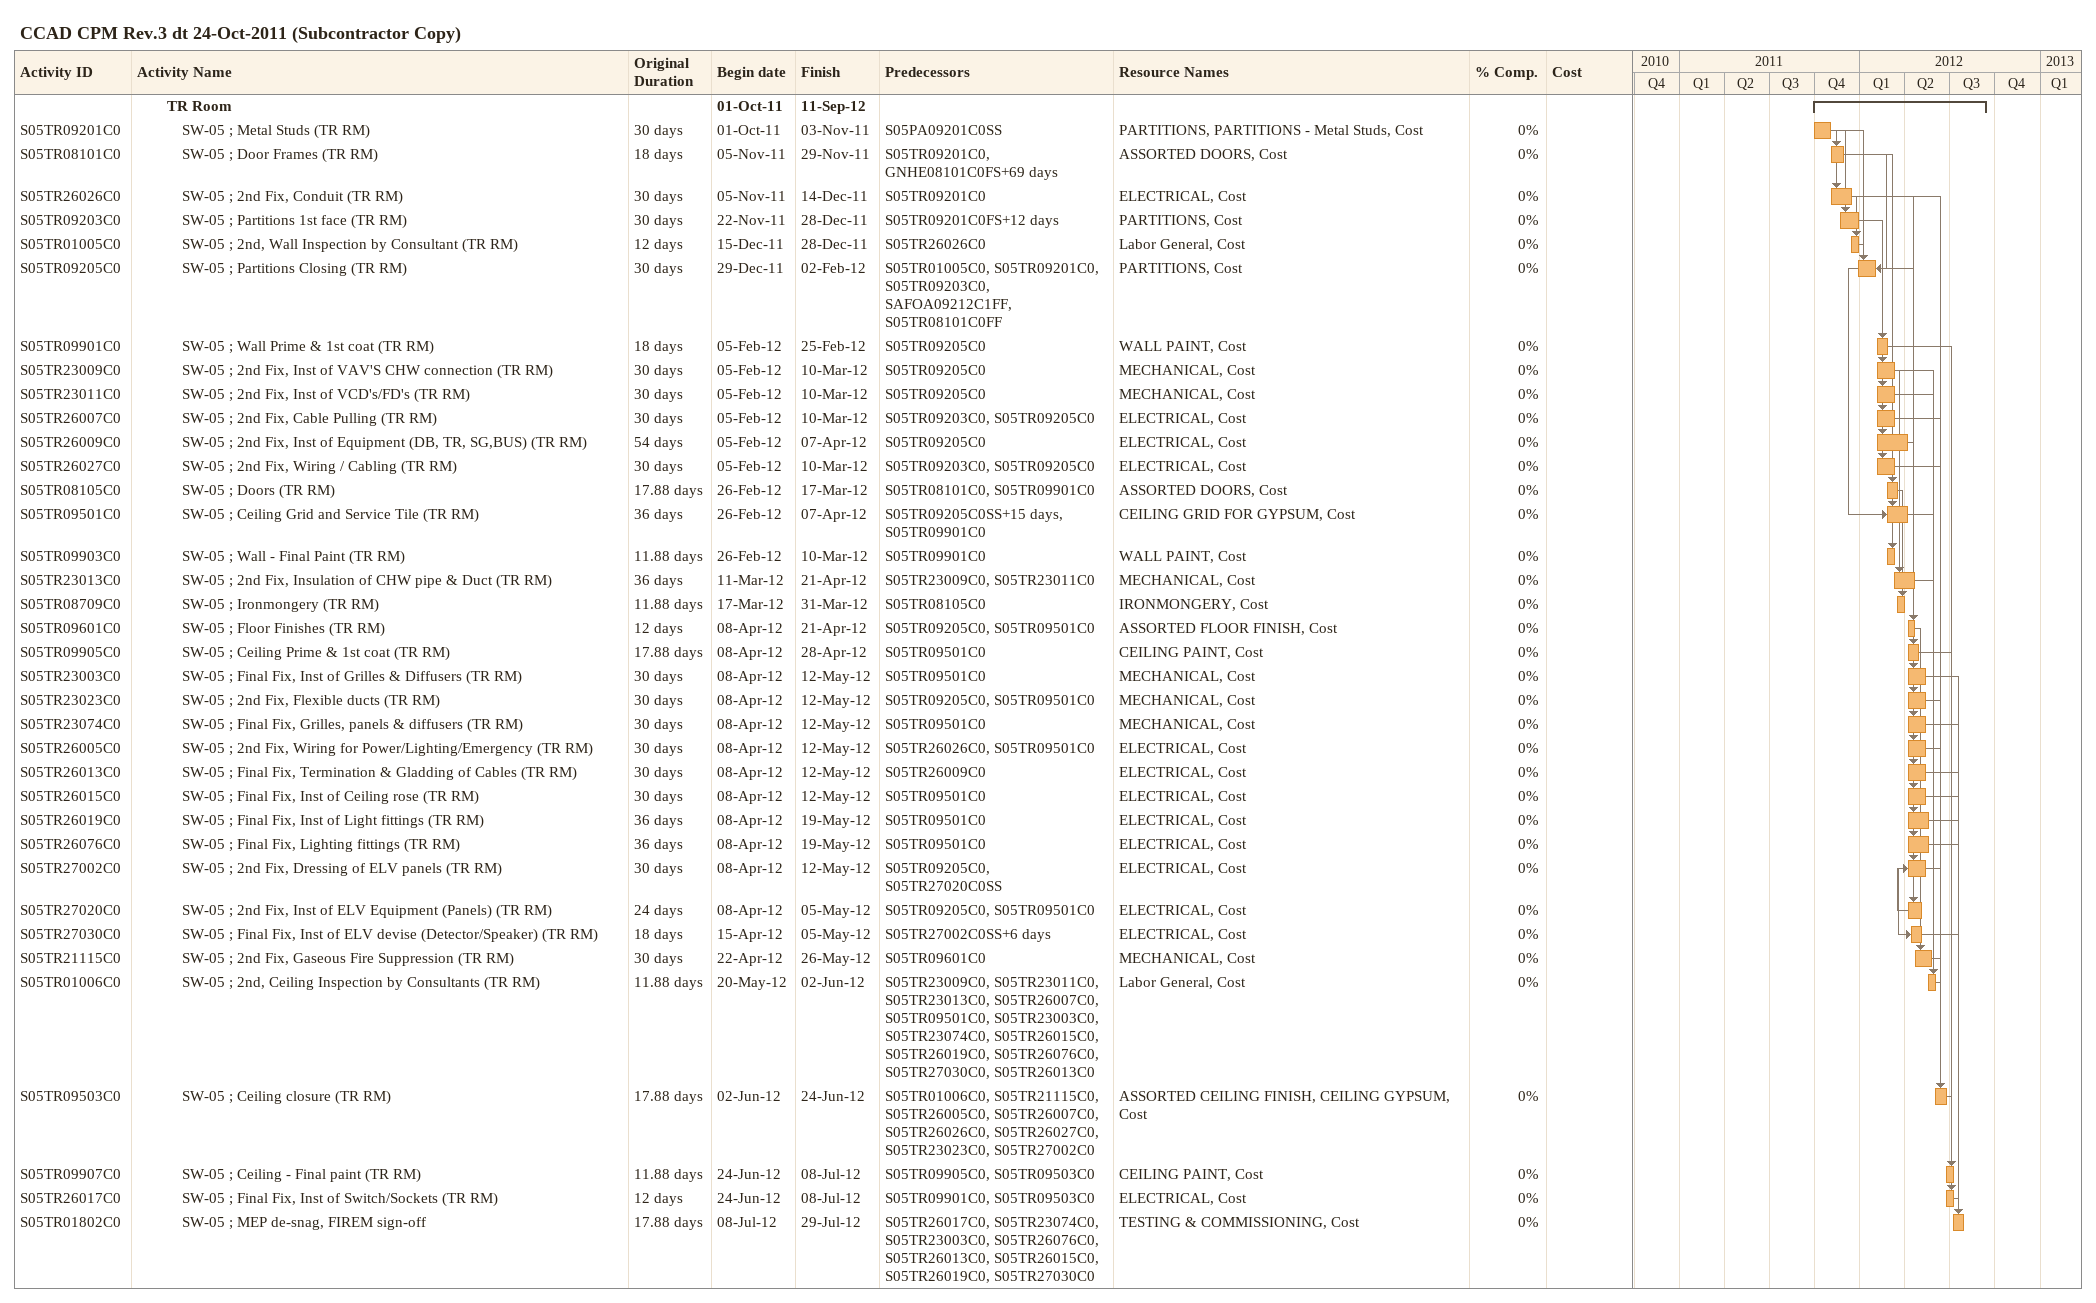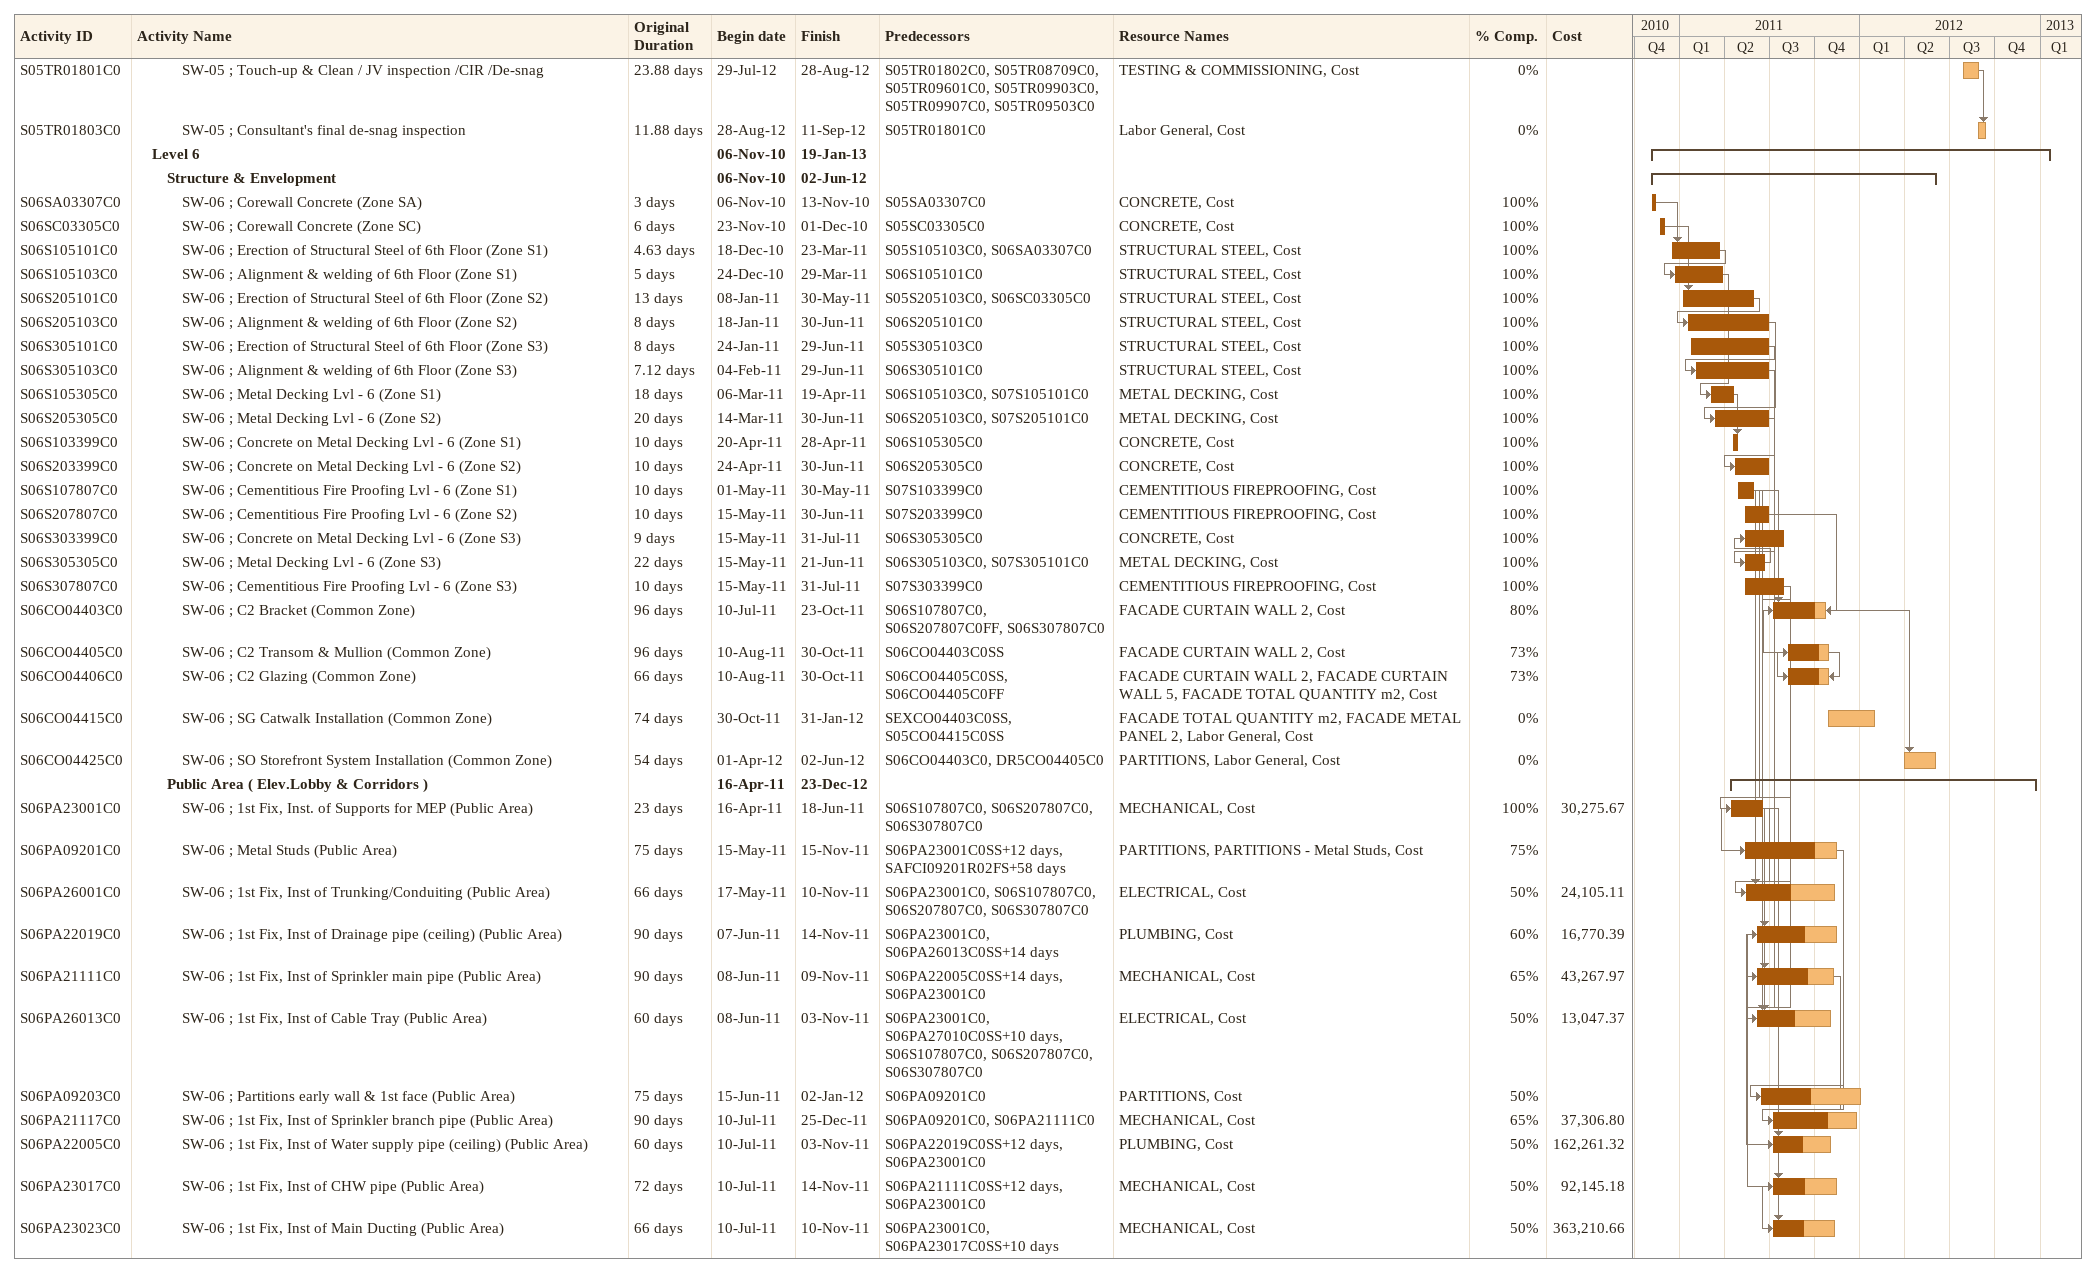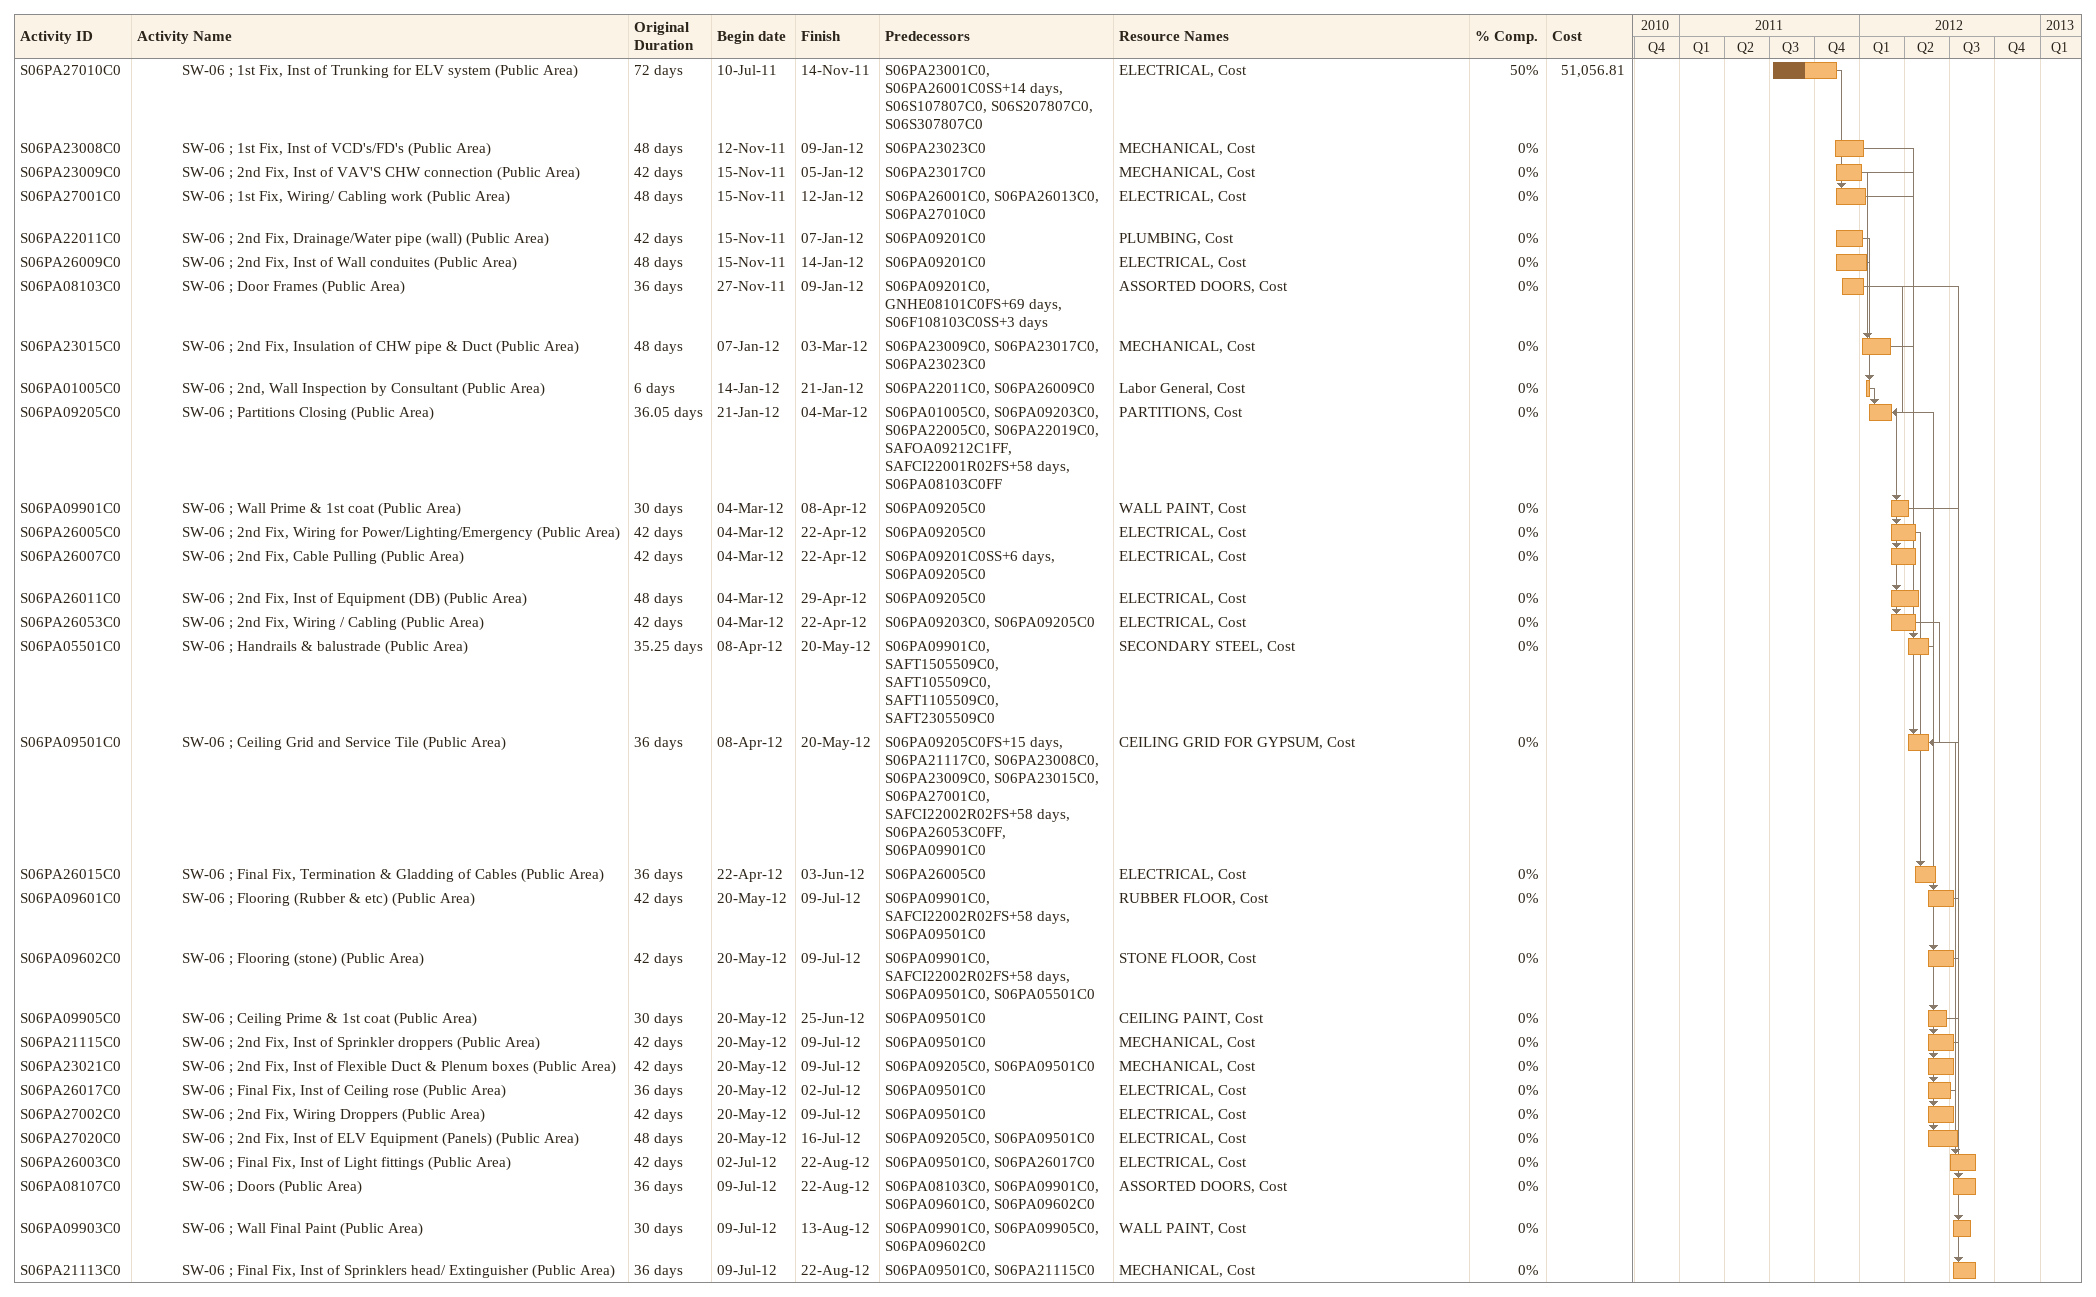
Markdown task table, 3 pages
CCAD CPM Rev.3 dt 24-Oct-2011 (Subcontractor Copy)

| ID | Level | Task | Original duration | Start | Finish | Predecessors | Resources | % complete | Cost |
|---|---|---|---|---|---|---|---|---|---|
|  | 3 | **TR Room** |  | 2011-10-01 | 2012-09-11 |  |  |  |  |
| S05TR09201C0 | 4 | SW-05 ; Metal Studs (TR RM) | 30d | 2011-10-01 | 2011-11-03 | S05PA09201C0SS | PARTITIONS, PARTITIONS - Metal Studs, Cost | 0 |  |
| S05TR08101C0 | 4 | SW-05 ; Door Frames (TR RM) | 18d | 2011-11-05 | 2011-11-29 | S05TR09201C0, GNHE08101C0FS+69d | ASSORTED DOORS, Cost | 0 |  |
| S05TR26026C0 | 4 | SW-05 ; 2nd Fix, Conduit (TR RM) | 30d | 2011-11-05 | 2011-12-14 | S05TR09201C0 | ELECTRICAL, Cost | 0 |  |
| S05TR09203C0 | 4 | SW-05 ; Partitions 1st face (TR RM) | 30d | 2011-11-22 | 2011-12-28 | S05TR09201C0FS+12d | PARTITIONS, Cost | 0 |  |
| S05TR01005C0 | 4 | SW-05 ; 2nd, Wall Inspection by Consultant (TR RM) | 12d | 2011-12-15 | 2011-12-28 | S05TR26026C0 | Labor General, Cost | 0 |  |
| S05TR09205C0 | 4 | SW-05 ; Partitions Closing (TR RM) | 30d | 2011-12-29 | 2012-02-02 | S05TR01005C0, S05TR09201C0, S05TR09203C0, SAFOA09212C1FF, S05TR08101C0FF | PARTITIONS, Cost | 0 |  |
| S05TR09901C0 | 4 | SW-05 ; Wall Prime & 1st coat (TR RM) | 18d | 2012-02-05 | 2012-02-25 | S05TR09205C0 | WALL PAINT, Cost | 0 |  |
| S05TR23009C0 | 4 | SW-05 ; 2nd Fix, Inst of VAV'S CHW connection (TR RM) | 30d | 2012-02-05 | 2012-03-10 | S05TR09205C0 | MECHANICAL, Cost | 0 |  |
| S05TR23011C0 | 4 | SW-05 ; 2nd Fix, Inst of VCD's/FD's (TR RM) | 30d | 2012-02-05 | 2012-03-10 | S05TR09205C0 | MECHANICAL, Cost | 0 |  |
| S05TR26007C0 | 4 | SW-05 ; 2nd Fix, Cable Pulling (TR RM) | 30d | 2012-02-05 | 2012-03-10 | S05TR09203C0, S05TR09205C0 | ELECTRICAL, Cost | 0 |  |
| S05TR26009C0 | 4 | SW-05 ; 2nd Fix, Inst of Equipment (DB, TR, SG,BUS) (TR RM) | 54d | 2012-02-05 | 2012-04-07 | S05TR09205C0 | ELECTRICAL, Cost | 0 |  |
| S05TR26027C0 | 4 | SW-05 ; 2nd Fix, Wiring / Cabling (TR RM) | 30d | 2012-02-05 | 2012-03-10 | S05TR09203C0, S05TR09205C0 | ELECTRICAL, Cost | 0 |  |
| S05TR08105C0 | 4 | SW-05 ; Doors (TR RM) | 17.88d | 2012-02-26 | 2012-03-17 | S05TR08101C0, S05TR09901C0 | ASSORTED DOORS, Cost | 0 |  |
| S05TR09501C0 | 4 | SW-05 ; Ceiling Grid and Service Tile (TR RM) | 36d | 2012-02-26 | 2012-04-07 | S05TR09205C0SS+15d, S05TR09901C0 | CEILING GRID FOR GYPSUM, Cost | 0 |  |
| S05TR09903C0 | 4 | SW-05 ; Wall - Final Paint (TR RM) | 11.88d | 2012-02-26 | 2012-03-10 | S05TR09901C0 | WALL PAINT, Cost | 0 |  |
| S05TR23013C0 | 4 | SW-05 ; 2nd Fix, Insulation of CHW pipe & Duct (TR RM) | 36d | 2012-03-11 | 2012-04-21 | S05TR23009C0, S05TR23011C0 | MECHANICAL, Cost | 0 |  |
| S05TR08709C0 | 4 | SW-05 ; Ironmongery (TR RM) | 11.88d | 2012-03-17 | 2012-03-31 | S05TR08105C0 | IRONMONGERY, Cost | 0 |  |
| S05TR09601C0 | 4 | SW-05 ; Floor Finishes (TR RM) | 12d | 2012-04-08 | 2012-04-21 | S05TR09205C0, S05TR09501C0 | ASSORTED FLOOR FINISH, Cost | 0 |  |
| S05TR09905C0 | 4 | SW-05 ; Ceiling Prime & 1st coat (TR RM) | 17.88d | 2012-04-08 | 2012-04-28 | S05TR09501C0 | CEILING PAINT, Cost | 0 |  |
| S05TR23003C0 | 4 | SW-05 ; Final Fix, Inst of Grilles & Diffusers (TR RM) | 30d | 2012-04-08 | 2012-05-12 | S05TR09501C0 | MECHANICAL, Cost | 0 |  |
| S05TR23023C0 | 4 | SW-05 ; 2nd Fix, Flexible ducts (TR RM) | 30d | 2012-04-08 | 2012-05-12 | S05TR09205C0, S05TR09501C0 | MECHANICAL, Cost | 0 |  |
| S05TR23074C0 | 4 | SW-05 ; Final Fix, Grilles, panels & diffusers (TR RM) | 30d | 2012-04-08 | 2012-05-12 | S05TR09501C0 | MECHANICAL, Cost | 0 |  |
| S05TR26005C0 | 4 | SW-05 ; 2nd Fix, Wiring for Power/Lighting/Emergency (TR RM) | 30d | 2012-04-08 | 2012-05-12 | S05TR26026C0, S05TR09501C0 | ELECTRICAL, Cost | 0 |  |
| S05TR26013C0 | 4 | SW-05 ; Final Fix, Termination & Gladding of Cables (TR RM) | 30d | 2012-04-08 | 2012-05-12 | S05TR26009C0 | ELECTRICAL, Cost | 0 |  |
| S05TR26015C0 | 4 | SW-05 ; Final Fix, Inst of Ceiling rose (TR RM) | 30d | 2012-04-08 | 2012-05-12 | S05TR09501C0 | ELECTRICAL, Cost | 0 |  |
| S05TR26019C0 | 4 | SW-05 ; Final Fix, Inst of Light fittings (TR RM) | 36d | 2012-04-08 | 2012-05-19 | S05TR09501C0 | ELECTRICAL, Cost | 0 |  |
| S05TR26076C0 | 4 | SW-05 ; Final Fix, Lighting fittings (TR RM) | 36d | 2012-04-08 | 2012-05-19 | S05TR09501C0 | ELECTRICAL, Cost | 0 |  |
| S05TR27002C0 | 4 | SW-05 ; 2nd Fix, Dressing of ELV panels (TR RM) | 30d | 2012-04-08 | 2012-05-12 | S05TR09205C0, S05TR27020C0SS | ELECTRICAL, Cost | 0 |  |
| S05TR27020C0 | 4 | SW-05 ; 2nd Fix, Inst of ELV Equipment (Panels) (TR RM) | 24d | 2012-04-08 | 2012-05-05 | S05TR09205C0, S05TR09501C0 | ELECTRICAL, Cost | 0 |  |
| S05TR27030C0 | 4 | SW-05 ; Final Fix, Inst of ELV devise (Detector/Speaker) (TR RM) | 18d | 2012-04-15 | 2012-05-05 | S05TR27002C0SS+6d | ELECTRICAL, Cost | 0 |  |
| S05TR21115C0 | 4 | SW-05 ; 2nd Fix, Gaseous Fire Suppression (TR RM) | 30d | 2012-04-22 | 2012-05-26 | S05TR09601C0 | MECHANICAL, Cost | 0 |  |
| S05TR01006C0 | 4 | SW-05 ; 2nd, Ceiling Inspection by Consultants (TR RM) | 11.88d | 2012-05-20 | 2012-06-02 | S05TR23009C0, S05TR23011C0, S05TR23013C0, S05TR26007C0, S05TR09501C0, S05TR23003C0, S05TR23074C0, S05TR26015C0, S05TR26019C0, S05TR26076C0, S05TR27030C0, S05TR26013C0 | Labor General, Cost | 0 |  |
| S05TR09503C0 | 4 | SW-05 ; Ceiling closure (TR RM) | 17.88d | 2012-06-02 | 2012-06-24 | S05TR01006C0, S05TR21115C0, S05TR26005C0, S05TR26007C0, S05TR26026C0, S05TR26027C0, S05TR23023C0, S05TR27002C0 | ASSORTED CEILING FINISH, CEILING GYPSUM, Cost | 0 |  |
| S05TR09907C0 | 4 | SW-05 ; Ceiling - Final paint (TR RM) | 11.88d | 2012-06-24 | 2012-07-08 | S05TR09905C0, S05TR09503C0 | CEILING PAINT, Cost | 0 |  |
| S05TR26017C0 | 4 | SW-05 ; Final Fix, Inst of Switch/Sockets (TR RM) | 12d | 2012-06-24 | 2012-07-08 | S05TR09901C0, S05TR09503C0 | ELECTRICAL, Cost | 0 |  |
| S05TR01802C0 | 4 | SW-05 ; MEP de-snag, FIREM sign-off | 17.88d | 2012-07-08 | 2012-07-29 | S05TR26017C0, S05TR23074C0, S05TR23003C0, S05TR26076C0, S05TR26013C0, S05TR26015C0, S05TR26019C0, S05TR27030C0 | TESTING & COMMISSIONING, Cost | 0 |  |
| S05TR01801C0 | 4 | SW-05 ; Touch-up & Clean / JV inspection /CIR /De-snag | 23.88d | 2012-07-29 | 2012-08-28 | S05TR01802C0, S05TR08709C0, S05TR09601C0, S05TR09903C0, S05TR09907C0, S05TR09503C0 | TESTING & COMMISSIONING, Cost | 0 |  |
| S05TR01803C0 | 4 | SW-05 ; Consultant's final de-snag inspection | 11.88d | 2012-08-28 | 2012-09-11 | S05TR01801C0 | Labor General, Cost | 0 |  |
|  | 2 | **Level 6** |  | 2010-11-06 | 2013-01-19 |  |  |  |  |
|  | 3 | **Structure & Envelopment** |  | 2010-11-06 | 2012-06-02 |  |  |  |  |
| S06SA03307C0 | 4 | SW-06 ; Corewall Concrete (Zone SA) | 3d | 2010-11-06 | 2010-11-13 | S05SA03307C0 | CONCRETE, Cost | 100 |  |
| S06SC03305C0 | 4 | SW-06 ; Corewall Concrete (Zone SC) | 6d | 2010-11-23 | 2010-12-01 | S05SC03305C0 | CONCRETE, Cost | 100 |  |
| S06S105101C0 | 4 | SW-06 ; Erection of Structural Steel of 6th Floor (Zone S1) | 4.63d | 2010-12-18 | 2011-03-23 | S05S105103C0, S06SA03307C0 | STRUCTURAL STEEL, Cost | 100 |  |
| S06S105103C0 | 4 | SW-06 ; Alignment & welding of 6th Floor (Zone S1) | 5d | 2010-12-24 | 2011-03-29 | S06S105101C0 | STRUCTURAL STEEL, Cost | 100 |  |
| S06S205101C0 | 4 | SW-06 ; Erection of Structural Steel of 6th Floor (Zone S2) | 13d | 2011-01-08 | 2011-05-30 | S05S205103C0, S06SC03305C0 | STRUCTURAL STEEL, Cost | 100 |  |
| S06S205103C0 | 4 | SW-06 ; Alignment & welding of 6th Floor (Zone S2) | 8d | 2011-01-18 | 2011-06-30 | S06S205101C0 | STRUCTURAL STEEL, Cost | 100 |  |
| S06S305101C0 | 4 | SW-06 ; Erection of Structural Steel of 6th Floor (Zone S3) | 8d | 2011-01-24 | 2011-06-29 | S05S305103C0 | STRUCTURAL STEEL, Cost | 100 |  |
| S06S305103C0 | 4 | SW-06 ; Alignment & welding of 6th Floor (Zone S3) | 7.12d | 2011-02-04 | 2011-06-29 | S06S305101C0 | STRUCTURAL STEEL, Cost | 100 |  |
| S06S105305C0 | 4 | SW-06 ; Metal Decking Lvl - 6 (Zone S1) | 18d | 2011-03-06 | 2011-04-19 | S06S105103C0, S07S105101C0 | METAL DECKING, Cost | 100 |  |
| S06S205305C0 | 4 | SW-06 ; Metal Decking Lvl - 6 (Zone S2) | 20d | 2011-03-14 | 2011-06-30 | S06S205103C0, S07S205101C0 | METAL DECKING, Cost | 100 |  |
| S06S103399C0 | 4 | SW-06 ; Concrete on Metal Decking Lvl - 6 (Zone S1) | 10d | 2011-04-20 | 2011-04-28 | S06S105305C0 | CONCRETE, Cost | 100 |  |
| S06S203399C0 | 4 | SW-06 ; Concrete on Metal Decking Lvl - 6 (Zone S2) | 10d | 2011-04-24 | 2011-06-30 | S06S205305C0 | CONCRETE, Cost | 100 |  |
| S06S107807C0 | 4 | SW-06 ; Cementitious Fire Proofing Lvl - 6 (Zone S1) | 10d | 2011-05-01 | 2011-05-30 | S07S103399C0 | CEMENTITIOUS FIREPROOFING, Cost | 100 |  |
| S06S207807C0 | 4 | SW-06 ; Cementitious Fire Proofing Lvl - 6 (Zone S2) | 10d | 2011-05-15 | 2011-06-30 | S07S203399C0 | CEMENTITIOUS FIREPROOFING, Cost | 100 |  |
| S06S303399C0 | 4 | SW-06 ; Concrete on Metal Decking Lvl - 6 (Zone S3) | 9d | 2011-05-15 | 2011-07-31 | S06S305305C0 | CONCRETE, Cost | 100 |  |
| S06S305305C0 | 4 | SW-06 ; Metal Decking Lvl - 6 (Zone S3) | 22d | 2011-05-15 | 2011-06-21 | S06S305103C0, S07S305101C0 | METAL DECKING, Cost | 100 |  |
| S06S307807C0 | 4 | SW-06 ; Cementitious Fire Proofing Lvl - 6 (Zone S3) | 10d | 2011-05-15 | 2011-07-31 | S07S303399C0 | CEMENTITIOUS FIREPROOFING, Cost | 100 |  |
| S06CO04403C0 | 4 | SW-06 ; C2 Bracket (Common Zone) | 96d | 2011-07-10 | 2011-10-23 | S06S107807C0, S06S207807C0FF, S06S307807C0 | FACADE CURTAIN WALL 2, Cost | 80 |  |
| S06CO04405C0 | 4 | SW-06 ; C2 Transom & Mullion (Common Zone) | 96d | 2011-08-10 | 2011-10-30 | S06CO04403C0SS | FACADE CURTAIN WALL 2, Cost | 73 |  |
| S06CO04406C0 | 4 | SW-06 ; C2 Glazing (Common Zone) | 66d | 2011-08-10 | 2011-10-30 | S06CO04405C0SS, S06CO04405C0FF | FACADE CURTAIN WALL 2, FACADE CURTAIN WALL 5, FACADE TOTAL QUANTITY m2, Cost | 73 |  |
| S06CO04415C0 | 4 | SW-06 ; SG Catwalk Installation (Common Zone) | 74d | 2011-10-30 | 2012-01-31 | SEXCO04403C0SS, S05CO04415C0SS | FACADE TOTAL QUANTITY m2, FACADE METAL PANEL 2, Labor General, Cost | 0 |  |
| S06CO04425C0 | 4 | SW-06 ; SO Storefront System Installation (Common Zone) | 54d | 2012-04-01 | 2012-06-02 | S06CO04403C0, DR5CO04405C0 | PARTITIONS, Labor General, Cost | 0 |  |
|  | 3 | **Public Area ( Elev.Lobby & Corridors )** |  | 2011-04-16 | 2012-12-23 |  |  |  |  |
| S06PA23001C0 | 4 | SW-06 ; 1st Fix, Inst. of Supports for MEP (Public Area) | 23d | 2011-04-16 | 2011-06-18 | S06S107807C0, S06S207807C0, S06S307807C0 | MECHANICAL, Cost | 100 | 30275.67 |
| S06PA09201C0 | 4 | SW-06 ; Metal Studs (Public Area) | 75d | 2011-05-15 | 2011-11-15 | S06PA23001C0SS+12d, SAFCI09201R02FS+58d | PARTITIONS, PARTITIONS - Metal Studs, Cost | 75 |  |
| S06PA26001C0 | 4 | SW-06 ; 1st Fix, Inst of Trunking/Conduiting (Public Area) | 66d | 2011-05-17 | 2011-11-10 | S06PA23001C0, S06S107807C0, S06S207807C0, S06S307807C0 | ELECTRICAL, Cost | 50 | 24105.11 |
| S06PA22019C0 | 4 | SW-06 ; 1st Fix, Inst of Drainage pipe (ceiling) (Public Area) | 90d | 2011-06-07 | 2011-11-14 | S06PA23001C0, S06PA26013C0SS+14d | PLUMBING, Cost | 60 | 16770.39 |
| S06PA21111C0 | 4 | SW-06 ; 1st Fix, Inst of Sprinkler main pipe (Public Area) | 90d | 2011-06-08 | 2011-11-09 | S06PA22005C0SS+14d, S06PA23001C0 | MECHANICAL, Cost | 65 | 43267.97 |
| S06PA26013C0 | 4 | SW-06 ; 1st Fix, Inst of Cable Tray (Public Area) | 60d | 2011-06-08 | 2011-11-03 | S06PA23001C0, S06PA27010C0SS+10d, S06S107807C0, S06S207807C0, S06S307807C0 | ELECTRICAL, Cost | 50 | 13047.37 |
| S06PA09203C0 | 4 | SW-06 ; Partitions early wall & 1st face (Public Area) | 75d | 2011-06-15 | 2012-01-02 | S06PA09201C0 | PARTITIONS, Cost | 50 |  |
| S06PA21117C0 | 4 | SW-06 ; 1st Fix, Inst of Sprinkler branch pipe (Public Area) | 90d | 2011-07-10 | 2011-12-25 | S06PA09201C0, S06PA21111C0 | MECHANICAL, Cost | 65 | 37306.80 |
| S06PA22005C0 | 4 | SW-06 ; 1st Fix, Inst of Water supply pipe (ceiling) (Public Area) | 60d | 2011-07-10 | 2011-11-03 | S06PA22019C0SS+12d, S06PA23001C0 | PLUMBING, Cost | 50 | 162261.32 |
| S06PA23017C0 | 4 | SW-06 ; 1st Fix, Inst of CHW pipe (Public Area) | 72d | 2011-07-10 | 2011-11-14 | S06PA21111C0SS+12d, S06PA23001C0 | MECHANICAL, Cost | 50 | 92145.18 |
| S06PA23023C0 | 4 | SW-06 ; 1st Fix, Inst of Main Ducting (Public Area) | 66d | 2011-07-10 | 2011-11-10 | S06PA23001C0, S06PA23017C0SS+10d | MECHANICAL, Cost | 50 | 363210.66 |
| S06PA27010C0 | 4 | SW-06 ; 1st Fix, Inst of Trunking for ELV system (Public Area) | 72d | 2011-07-10 | 2011-11-14 | S06PA23001C0, S06PA26001C0SS+14d, S06S107807C0, S06S207807C0, S06S307807C0 | ELECTRICAL, Cost | 50 | 51056.81 |
| S06PA23008C0 | 4 | SW-06 ; 1st Fix, Inst of VCD's/FD's (Public Area) | 48d | 2011-11-12 | 2012-01-09 | S06PA23023C0 | MECHANICAL, Cost | 0 |  |
| S06PA23009C0 | 4 | SW-06 ; 2nd Fix, Inst of VAV'S CHW connection (Public Area) | 42d | 2011-11-15 | 2012-01-05 | S06PA23017C0 | MECHANICAL, Cost | 0 |  |
| S06PA27001C0 | 4 | SW-06 ; 1st Fix, Wiring/ Cabling work (Public Area) | 48d | 2011-11-15 | 2012-01-12 | S06PA26001C0, S06PA26013C0, S06PA27010C0 | ELECTRICAL, Cost | 0 |  |
| S06PA22011C0 | 4 | SW-06 ; 2nd Fix, Drainage/Water pipe (wall) (Public Area) | 42d | 2011-11-15 | 2012-01-07 | S06PA09201C0 | PLUMBING, Cost | 0 |  |
| S06PA26009C0 | 4 | SW-06 ; 2nd Fix, Inst of Wall conduites (Public Area) | 48d | 2011-11-15 | 2012-01-14 | S06PA09201C0 | ELECTRICAL, Cost | 0 |  |
| S06PA08103C0 | 4 | SW-06 ; Door Frames (Public Area) | 36d | 2011-11-27 | 2012-01-09 | S06PA09201C0, GNHE08101C0FS+69d, S06F108103C0SS+3d | ASSORTED DOORS, Cost | 0 |  |
| S06PA23015C0 | 4 | SW-06 ; 2nd Fix, Insulation of CHW pipe & Duct (Public Area) | 48d | 2012-01-07 | 2012-03-03 | S06PA23009C0, S06PA23017C0, S06PA23023C0 | MECHANICAL, Cost | 0 |  |
| S06PA01005C0 | 4 | SW-06 ; 2nd, Wall Inspection by Consultant (Public Area) | 6d | 2012-01-14 | 2012-01-21 | S06PA22011C0, S06PA26009C0 | Labor General, Cost | 0 |  |
| S06PA09205C0 | 4 | SW-06 ; Partitions Closing (Public Area) | 36.05d | 2012-01-21 | 2012-03-04 | S06PA01005C0, S06PA09203C0, S06PA22005C0, S06PA22019C0, SAFOA09212C1FF, SAFCI22001R02FS+58d, S06PA08103C0FF | PARTITIONS, Cost | 0 |  |
| S06PA09901C0 | 4 | SW-06 ; Wall Prime & 1st coat (Public Area) | 30d | 2012-03-04 | 2012-04-08 | S06PA09205C0 | WALL PAINT, Cost | 0 |  |
| S06PA26005C0 | 4 | SW-06 ; 2nd Fix, Wiring for Power/Lighting/Emergency (Public Area) | 42d | 2012-03-04 | 2012-04-22 | S06PA09205C0 | ELECTRICAL, Cost | 0 |  |
| S06PA26007C0 | 4 | SW-06 ; 2nd Fix, Cable Pulling (Public Area) | 42d | 2012-03-04 | 2012-04-22 | S06PA09201C0SS+6d, S06PA09205C0 | ELECTRICAL, Cost | 0 |  |
| S06PA26011C0 | 4 | SW-06 ; 2nd Fix, Inst of Equipment (DB) (Public Area) | 48d | 2012-03-04 | 2012-04-29 | S06PA09205C0 | ELECTRICAL, Cost | 0 |  |
| S06PA26053C0 | 4 | SW-06 ; 2nd Fix, Wiring / Cabling (Public Area) | 42d | 2012-03-04 | 2012-04-22 | S06PA09203C0, S06PA09205C0 | ELECTRICAL, Cost | 0 |  |
| S06PA05501C0 | 4 | SW-06 ; Handrails & balustrade (Public Area) | 35.25d | 2012-04-08 | 2012-05-20 | S06PA09901C0, SAFT1505509C0, SAFT105509C0, SAFT1105509C0, SAFT2305509C0 | SECONDARY STEEL, Cost | 0 |  |
| S06PA09501C0 | 4 | SW-06 ; Ceiling Grid and Service Tile (Public Area) | 36d | 2012-04-08 | 2012-05-20 | S06PA09205C0FS+15d, S06PA21117C0, S06PA23008C0, S06PA23009C0, S06PA23015C0, S06PA27001C0, SAFCI22002R02FS+58d, S06PA26053C0FF, S06PA09901C0 | CEILING GRID FOR GYPSUM, Cost | 0 |  |
| S06PA26015C0 | 4 | SW-06 ; Final Fix, Termination & Gladding of Cables (Public Area) | 36d | 2012-04-22 | 2012-06-03 | S06PA26005C0 | ELECTRICAL, Cost | 0 |  |
| S06PA09601C0 | 4 | SW-06 ; Flooring (Rubber & etc) (Public Area) | 42d | 2012-05-20 | 2012-07-09 | S06PA09901C0, SAFCI22002R02FS+58d, S06PA09501C0 | RUBBER FLOOR, Cost | 0 |  |
| S06PA09602C0 | 4 | SW-06 ; Flooring (stone) (Public Area) | 42d | 2012-05-20 | 2012-07-09 | S06PA09901C0, SAFCI22002R02FS+58d, S06PA09501C0, S06PA05501C0 | STONE FLOOR, Cost | 0 |  |
| S06PA09905C0 | 4 | SW-06 ; Ceiling Prime & 1st coat (Public Area) | 30d | 2012-05-20 | 2012-06-25 | S06PA09501C0 | CEILING PAINT, Cost | 0 |  |
| S06PA21115C0 | 4 | SW-06 ; 2nd Fix, Inst of Sprinkler droppers (Public Area) | 42d | 2012-05-20 | 2012-07-09 | S06PA09501C0 | MECHANICAL, Cost | 0 |  |
| S06PA23021C0 | 4 | SW-06 ; 2nd Fix, Inst of Flexible Duct & Plenum boxes (Public Area) | 42d | 2012-05-20 | 2012-07-09 | S06PA09205C0, S06PA09501C0 | MECHANICAL, Cost | 0 |  |
| S06PA26017C0 | 4 | SW-06 ; Final Fix, Inst of Ceiling rose (Public Area) | 36d | 2012-05-20 | 2012-07-02 | S06PA09501C0 | ELECTRICAL, Cost | 0 |  |
| S06PA27002C0 | 4 | SW-06 ; 2nd Fix, Wiring Droppers (Public Area) | 42d | 2012-05-20 | 2012-07-09 | S06PA09501C0 | ELECTRICAL, Cost | 0 |  |
| S06PA27020C0 | 4 | SW-06 ; 2nd Fix, Inst of ELV Equipment (Panels) (Public Area) | 48d | 2012-05-20 | 2012-07-16 | S06PA09205C0, S06PA09501C0 | ELECTRICAL, Cost | 0 |  |
| S06PA26003C0 | 4 | SW-06 ; Final Fix, Inst of Light fittings (Public Area) | 42d | 2012-07-02 | 2012-08-22 | S06PA09501C0, S06PA26017C0 | ELECTRICAL, Cost | 0 |  |
| S06PA08107C0 | 4 | SW-06 ; Doors (Public Area) | 36d | 2012-07-09 | 2012-08-22 | S06PA08103C0, S06PA09901C0, S06PA09601C0, S06PA09602C0 | ASSORTED DOORS, Cost | 0 |  |
| S06PA09903C0 | 4 | SW-06 ; Wall Final Paint (Public Area) | 30d | 2012-07-09 | 2012-08-13 | S06PA09901C0, S06PA09905C0, S06PA09602C0 | WALL PAINT, Cost | 0 |  |
| S06PA21113C0 | 4 | SW-06 ; Final Fix, Inst of Sprinklers head/ Extinguisher (Public Area) | 36d | 2012-07-09 | 2012-08-22 | S06PA09501C0, S06PA21115C0 | MECHANICAL, Cost | 0 |  |
